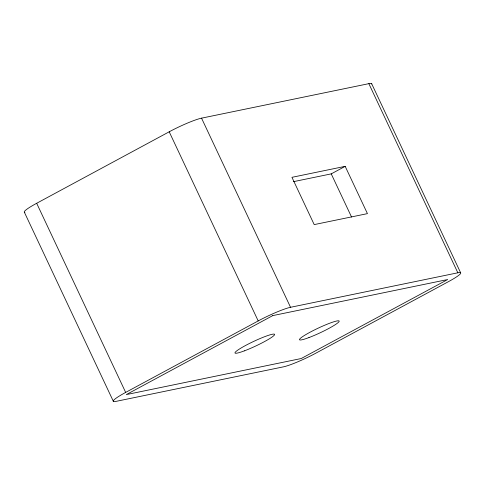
<?xml version="1.0" encoding="UTF-8"?>
<svg xmlns="http://www.w3.org/2000/svg" width="485" height="485" viewBox="0 0 485 485"><rect width="100%" height="100%" fill="white"/><g stroke="black" fill="none" stroke-linecap="round" stroke-linejoin="round"><path stroke-width="0.73" d="M24.911 212.43A26.305 3.025 -25.2 0 1 36.672 203.276L169.204 131.799A26.305 3.025 -25.2 0 1 201.542 118.158L368.849 83.656A26.305 3.025 -25.2 0 1 371.752 83.996M293.528 181.645L331.237 173.873L345.187 166.343L367.436 213.63L314.201 224.603L291.952 177.322L345.187 166.343M457.852 272.794A26.305 3.025 -25.2 0 1 448.328 281.724L315.796 353.201A26.305 3.025 -25.2 0 1 283.458 366.842L116.151 401.344A26.305 3.025 -25.2 0 1 125.67 392.407L258.202 320.931A26.305 3.025 -25.2 0 1 290.539 307.29L457.852 272.794L368.849 83.656M371.625 83.62L460.623 272.752M331.237 173.873L351.552 217.044M201.542 118.158L290.539 307.29M169.204 131.799L258.202 320.931M36.672 203.276L125.67 392.407M24.377 212.248L113.375 401.38M272.782 315.602L126.3 394.602L301.215 358.53L447.703 279.53L272.782 315.602M244.404 350.849A21.916 2.522 -25.2 0 0 274.625 334.559A21.916 2.522 -25.2 0 0 245.277 345.635A21.916 2.522 -25.2 0 0 244.404 350.849M308.969 337.566A21.916 2.522 -25.2 0 0 339.179 321.276A21.916 2.522 -25.2 0 0 309.812 332.358A21.916 2.522 -25.2 0 0 308.969 337.566"/></g></svg>
